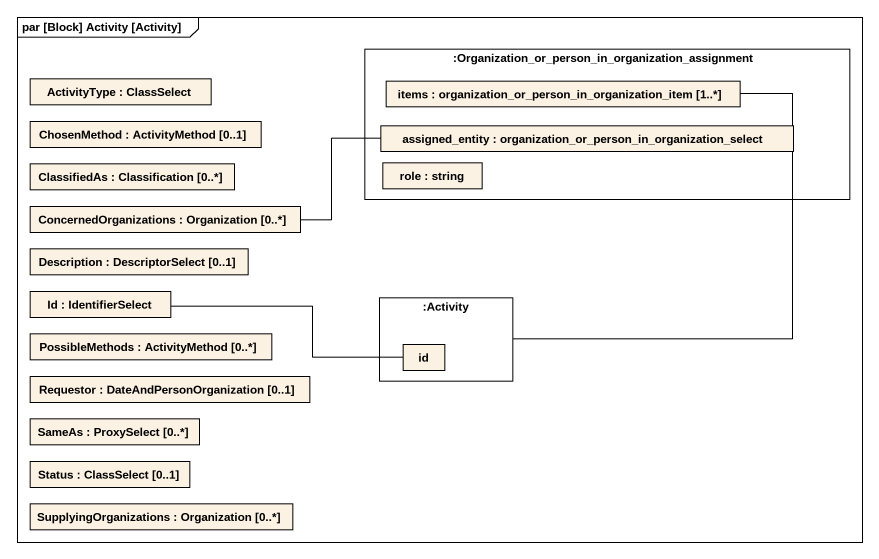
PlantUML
@startuml
mainframe par [Block] Activity [Activity]
rectangle "ActivityType : ClassSelect" as ActivityType
rectangle ":Organization_or_person_in_organization_assignment" as Organization_or_person_in {
  rectangle "items : organization_or_person_in_organization_item [1..*]" as items
  rectangle "assigned_entity : organization_or_person_in_organization_select" as assigned_entity
  rectangle "role : string" as role
}
rectangle "ChosenMethod : ActivityMethod [0..1]" as ChosenMethod
rectangle "ClassifiedAs : Classification [0..*]" as ClassifiedAs
rectangle "ConcernedOrganizations : Organization [0..*]" as ConcernedOrganizations
rectangle "Description : DescriptorSelect [0..1]" as Description
rectangle "Id : IdentifierSelect" as Id
rectangle ":Activity" as Activity {
  rectangle id
}
rectangle "PossibleMethods : ActivityMethod [0..*]" as PossibleMethods
rectangle "Requestor : DateAndPersonOrganization [0..1]" as Requestor
rectangle "SameAs : ProxySelect [0..*]" as SameAs
rectangle "Status : ClassSelect [0..1]" as Status
rectangle "SupplyingOrganizations : Organization [0..*]" as SupplyingOrganizations
items -- Activity
ConcernedOrganizations -right- assigned_entity
Id -right- id
@enduml
